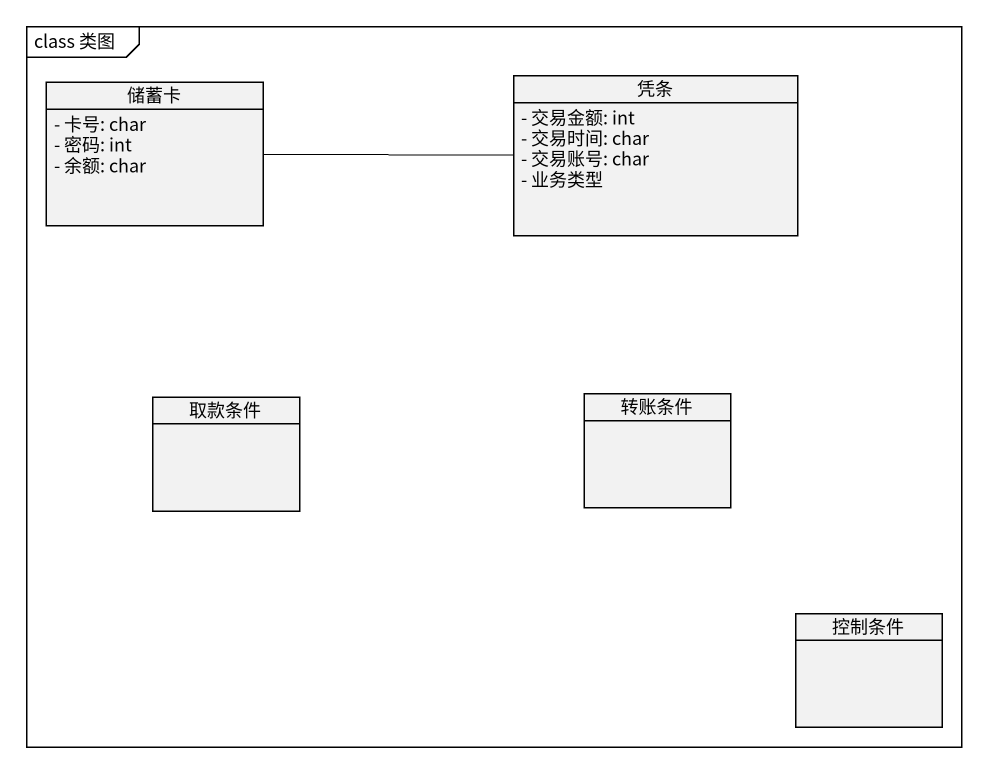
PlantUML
@startuml
mainframe class 类图
hide circle
hide empty members
skinparam classAttributeIconSize 0
class 储蓄卡 {
  - 卡号: char
  - 密码: int
  - 余额: char
}
class 凭条 {
  - 交易金额: int
  - 交易时间: char
  - 交易账号: char
  - 业务类型
}
class 取款条件
class 转账条件
class 控制条件
储蓄卡 -right- 凭条
@enduml
